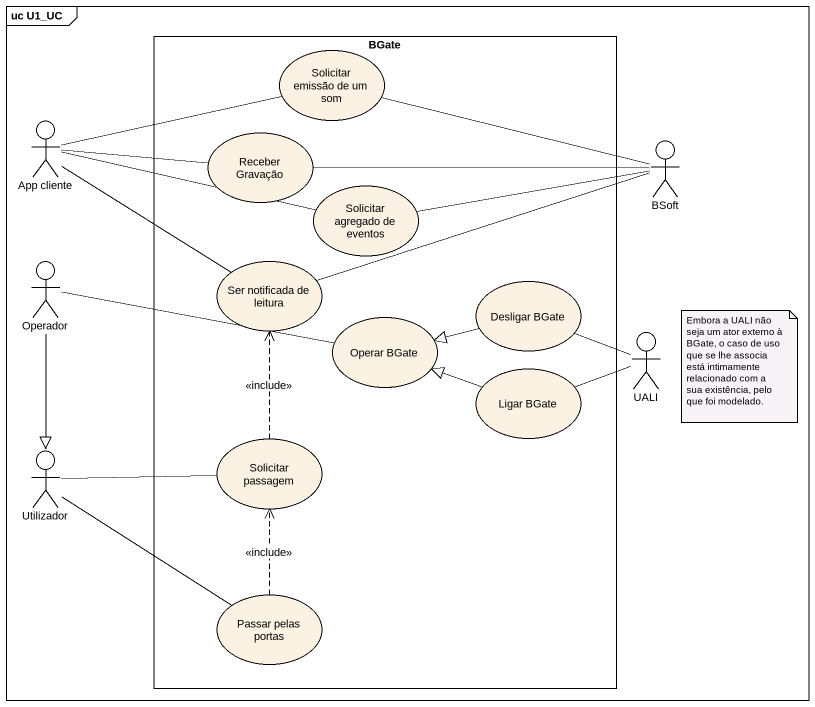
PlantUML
@startuml
mainframe uc U1_UC
rectangle BGate {
  usecase "Solicitar emissão de um som" as Solicitar_emissão_de_um_som
  usecase "Receber Gravação" as Receber_Gravação
  usecase "Solicitar agregado de eventos" as Solicitar_agregado_de
  usecase "Ser notificada de leitura" as Ser_notificada_de_leitura
  usecase "Desligar BGate" as Desligar_BGate
  usecase "Operar BGate" as Operar_BGate
  usecase "Ligar BGate" as Ligar_BGate
  usecase "Solicitar passagem" as Solicitar_passagem
  usecase "Passar pelas portas" as Passar_pelas_portas
}
actor "App cliente" as App_cliente
actor BSoft
actor Operador
actor UALI
actor Utilizador
App_cliente -right- Solicitar_emissão_de_um_som
App_cliente -right- Receber_Gravação
App_cliente -right- Solicitar_agregado_de
App_cliente -right- Ser_notificada_de_leitura
BSoft -left- Solicitar_emissão_de_um_som
BSoft -left- Receber_Gravação
BSoft -left- Solicitar_agregado_de
BSoft -left- Ser_notificada_de_leitura
Operador -right- Operar_BGate
Operador --|> Utilizador
Desligar_BGate -left-|> Operar_BGate
Desligar_BGate -right- UALI
Ligar_BGate -left-|> Operar_BGate
Ligar_BGate -right- UALI
Utilizador -right- Solicitar_passagem
Utilizador -right- Passar_pelas_portas
Solicitar_passagem .up.> Ser_notificada_de_leitura : <<include>>
Passar_pelas_portas .up.> Solicitar_passagem : <<include>>
note as N1
  Embora a UALI não seja um ator externo à BGate, o caso de uso que se lhe associa está intimamente relacionado com a sua existência, pelo que foi modelado.
end note
@enduml
